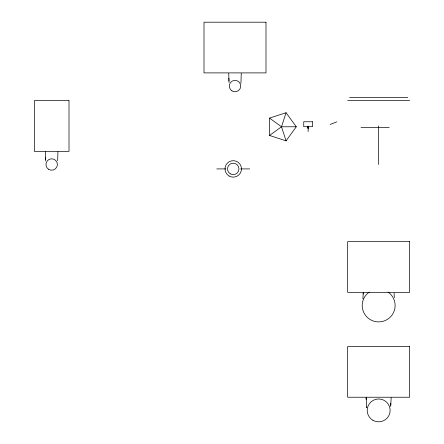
<?xml version="1.0" encoding="UTF-8"?>
<svg xmlns="http://www.w3.org/2000/svg" width="444" height="444" viewBox="0 0 444 444"><rect width="100%" height="100%" fill="white"/><g stroke="black" fill="none" stroke-linecap="round" stroke-linejoin="round"><path stroke-width="0.67" d="M308.236 126.773L308.247 126.396M57.931 151.793L57.659 160.745M241.253 73.349L240.942 83.217M308.225 127.017L308.203 127.65L308.214 127.373M363.186 294L363.248 292.874L362.892 298.806M391.17 397.691L390.653 406.46M308.18 128.005L308.214 127.617L308.186 128.238M390.731 405.294L390.859 403.291M308.502 126.862L308.264 128.211M269.547 135.464L281.507 126.773L286.075 112.715L296.287 126.773L286.075 140.831L269.547 135.464L269.547 118.087L286.075 112.715M330.12 124.442L336.763 121.845M349.572 97.519L407.742 97.519M347.663 100.638L409.657 100.638M269.547 118.087L281.507 126.773L296.287 126.773M361.033 127.484L389.233 127.484M216.772 168.909L225.818 168.909M240.648 168.909L249.7 168.909M308.064 128.211L307.97 127.922L307.997 128.205M281.507 126.773L286.075 140.831M307.797 126.962C308.147 129.093 307.631 126.029 307.781 126.695M366.156 397.924L366.738 407.525M366.705 407.081L366.744 407.564M394.328 297.663L394.083 293.173M366.233 399.467L366.145 397.691M229.021 82.523L228.738 73.349M45.699 160.967L45.421 151.793M228.915 79.57L228.96 80.936M228.876 78.316L228.899 78.954M45.577 157.398L45.638 159.379M378.66 126.002L378.66 164.502M308.147 125.985L308.147 131.613M388.023 292.041A16.467 16.384 0 0 1 390.981 316.383A16.467 16.384 0 0 1 366.333 316.383A16.467 16.384 0 0 1 369.297 292.041M265.995 22.2L204.001 22.2L204.001 72.894L265.995 72.894L265.995 22.2M69.009 100.638L34.343 100.638L34.343 151.332L69.009 151.332L69.009 100.638M312.554 121.756L303.74 121.756L303.74 126.69L312.554 126.69L312.554 121.756M409.657 241.658L347.663 241.658L347.663 292.346L409.657 292.346L409.657 241.658M409.657 346.536L347.663 346.536L347.663 397.23L409.657 397.23L409.657 346.536M48.701 169.369A5.728 5.7 0 0 0 57.404 164.63A5.728 5.7 0 0 0 48.923 159.501A5.728 5.7 0 0 0 48.701 169.369M232.018 90.931A5.728 5.7 0 0 0 240.726 86.192A5.728 5.7 0 0 0 232.245 81.063A5.728 5.7 0 0 0 232.018 90.931M229.121 176.04A8.231 8.231 0 0 0 241.469 168.909A8.231 8.231 0 0 0 229.121 161.777A8.231 8.231 0 0 0 229.121 176.04M230.369 173.87A5.728 5.728 0 0 0 238.961 168.909A5.728 5.728 0 0 0 230.369 163.947A5.728 5.728 0 0 0 230.369 173.87M372.927 420.274A11.455 11.4 0 0 0 390.115 410.4A11.455 11.4 0 0 0 372.927 400.527A11.455 11.4 0 0 0 372.927 420.274"/></g></svg>
